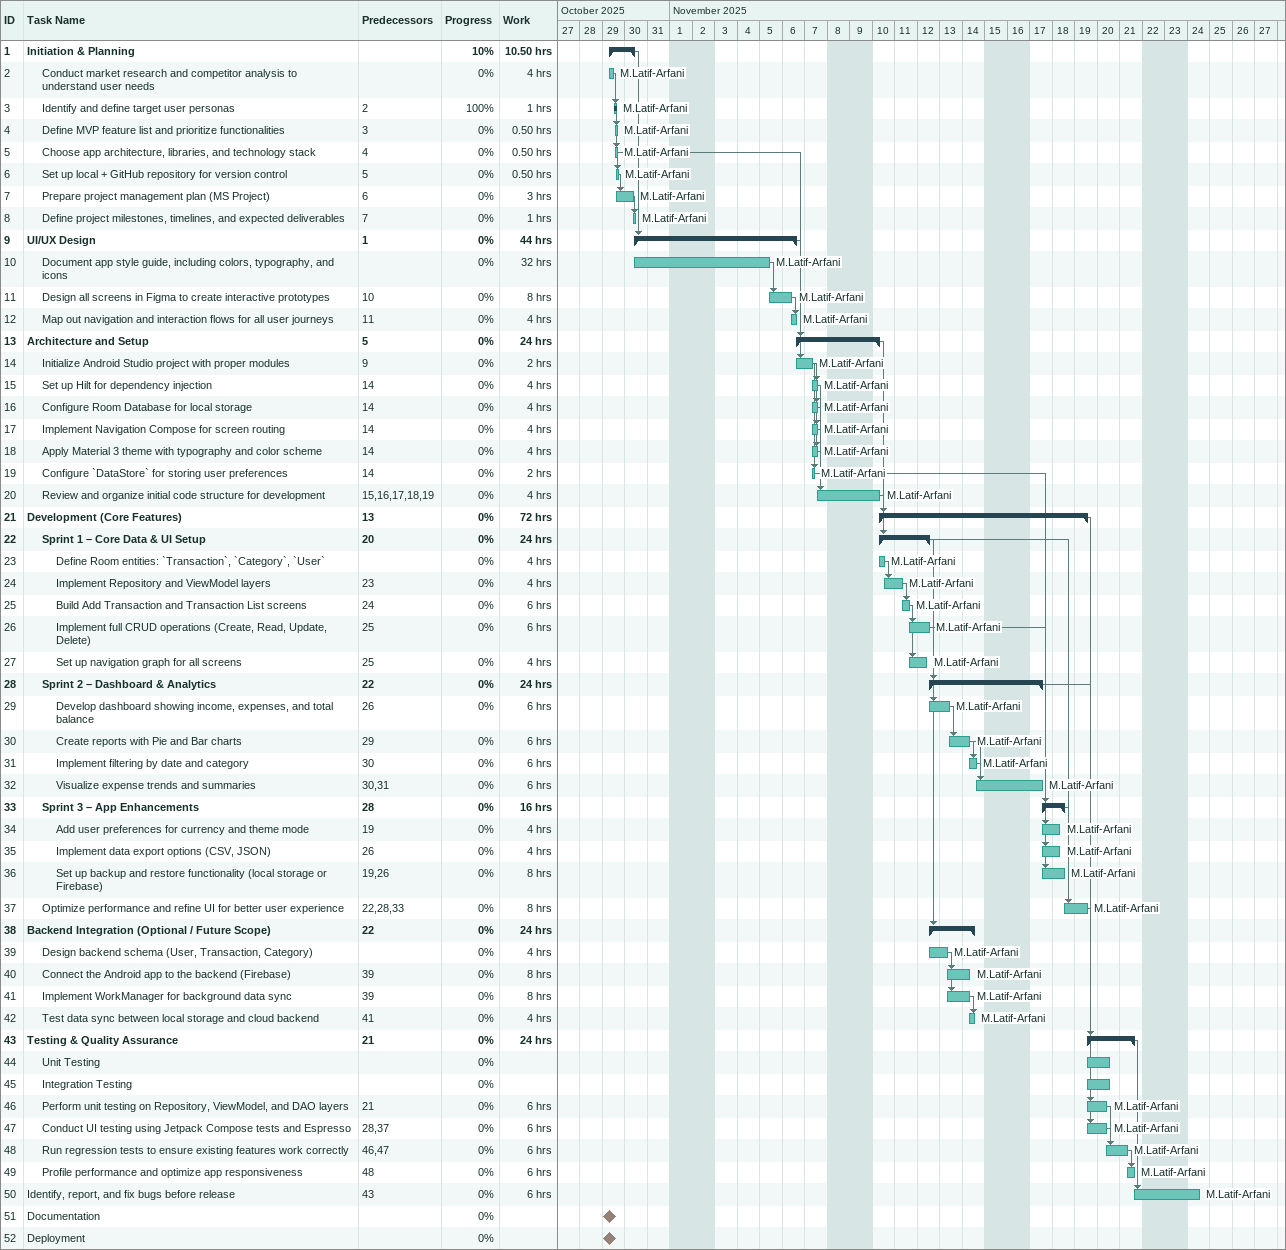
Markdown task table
| ID | Level | Task | Start | Finish | Predecessors | Resources | % complete | Work (h) |
|---|---|---|---|---|---|---|---|---|
| 1 | 1 | **Initiation & Planning** | 2025-10-29 | 2025-10-30 |  |  | 10 | 10.50 |
| 2 | 2 | Conduct market research and competitor analysis to understand user needs | 2025-10-29 | 2025-10-29 |  | M.Latif-Arfani | 0 | 4 |
| 3 | 2 | Identify and define target user personas | 2025-10-29 | 2025-10-29 | 2 | M.Latif-Arfani | 100 | 1 |
| 4 | 2 | Define MVP feature list and prioritize functionalities | 2025-10-29 | 2025-10-29 | 3 | M.Latif-Arfani | 0 | 0.50 |
| 5 | 2 | Choose app architecture, libraries, and technology stack | 2025-10-29 | 2025-10-29 | 4 | M.Latif-Arfani | 0 | 0.50 |
| 6 | 2 | Set up local + GitHub repository for version control | 2025-10-29 | 2025-10-29 | 5 | M.Latif-Arfani | 0 | 0.50 |
| 7 | 2 | Prepare project management plan (MS Project) | 2025-10-29 | 2025-10-30 | 6 | M.Latif-Arfani | 0 | 3 |
| 8 | 2 | Define project milestones, timelines, and expected deliverables | 2025-10-30 | 2025-10-30 | 7 | M.Latif-Arfani | 0 | 1 |
| 9 | 1 | **UI/UX Design** | 2025-10-30 | 2025-11-06 | 1 |  | 0 | 44 |
| 10 | 2 | Document app style guide, including colors, typography, and icons | 2025-10-30 | 2025-11-05 |  | M.Latif-Arfani | 0 | 32 |
| 11 | 2 | Design all screens in Figma to create interactive prototypes | 2025-11-05 | 2025-11-06 | 10 | M.Latif-Arfani | 0 | 8 |
| 12 | 2 | Map out navigation and interaction flows for all user journeys | 2025-11-06 | 2025-11-06 | 11 | M.Latif-Arfani | 0 | 4 |
| 13 | 1 | **Architecture and Setup** | 2025-11-06 | 2025-11-10 | 5 |  | 0 | 24 |
| 14 | 2 | Initialize Android Studio project with proper modules | 2025-11-06 | 2025-11-07 | 9 | M.Latif-Arfani | 0 | 2 |
| 15 | 2 | Set up Hilt for dependency injection | 2025-11-07 | 2025-11-07 | 14 | M.Latif-Arfani | 0 | 4 |
| 16 | 2 | Configure Room Database for local storage | 2025-11-07 | 2025-11-07 | 14 | M.Latif-Arfani | 0 | 4 |
| 17 | 2 | Implement Navigation Compose for screen routing | 2025-11-07 | 2025-11-07 | 14 | M.Latif-Arfani | 0 | 4 |
| 18 | 2 | Apply Material 3 theme with typography and color scheme | 2025-11-07 | 2025-11-07 | 14 | M.Latif-Arfani | 0 | 4 |
| 19 | 2 | Configure `DataStore` for storing user preferences | 2025-11-07 | 2025-11-07 | 14 | M.Latif-Arfani | 0 | 2 |
| 20 | 2 | Review and organize initial code structure for development | 2025-11-07 | 2025-11-10 | 15, 16, 17, 18, 19 | M.Latif-Arfani | 0 | 4 |
| 21 | 1 | **Development (Core Features)** | 2025-11-10 | 2025-11-19 | 13 |  | 0 | 72 |
| 22 | 2 | **Sprint 1 – Core Data & UI Setup** | 2025-11-10 | 2025-11-12 | 20 |  | 0 | 24 |
| 23 | 3 | Define Room entities: `Transaction`, `Category`, `User` | 2025-11-10 | 2025-11-10 |  | M.Latif-Arfani | 0 | 4 |
| 24 | 3 | Implement Repository and ViewModel layers | 2025-11-10 | 2025-11-11 | 23 | M.Latif-Arfani | 0 | 4 |
| 25 | 3 | Build Add Transaction and Transaction List screens | 2025-11-11 | 2025-11-11 | 24 | M.Latif-Arfani | 0 | 6 |
| 26 | 3 | Implement full CRUD operations (Create, Read, Update, Delete) | 2025-11-11 | 2025-11-12 | 25 | M.Latif-Arfani | 0 | 6 |
| 27 | 3 | Set up navigation graph for all screens | 2025-11-11 | 2025-11-12 | 25 | M.Latif-Arfani | 0 | 4 |
| 28 | 2 | **Sprint 2 – Dashboard & Analytics** | 2025-11-12 | 2025-11-17 | 22 |  | 0 | 24 |
| 29 | 3 | Develop dashboard showing income, expenses, and total balance | 2025-11-12 | 2025-11-13 | 26 | M.Latif-Arfani | 0 | 6 |
| 30 | 3 | Create reports with Pie and Bar charts | 2025-11-13 | 2025-11-14 | 29 | M.Latif-Arfani | 0 | 6 |
| 31 | 3 | Implement filtering by date and category | 2025-11-14 | 2025-11-14 | 30 | M.Latif-Arfani | 0 | 6 |
| 32 | 3 | Visualize expense trends and summaries | 2025-11-14 | 2025-11-17 | 30, 31 | M.Latif-Arfani | 0 | 6 |
| 33 | 2 | **Sprint 3 – App Enhancements** | 2025-11-17 | 2025-11-18 | 28 |  | 0 | 16 |
| 34 | 3 | Add user preferences for currency and theme mode | 2025-11-17 | 2025-11-18 | 19 | M.Latif-Arfani | 0 | 4 |
| 35 | 3 | Implement data export options (CSV, JSON) | 2025-11-17 | 2025-11-18 | 26 | M.Latif-Arfani | 0 | 4 |
| 36 | 3 | Set up backup and restore functionality (local storage or Firebase) | 2025-11-17 | 2025-11-18 | 19, 26 | M.Latif-Arfani | 0 | 8 |
| 37 | 2 | Optimize performance and refine UI for better user experience | 2025-11-18 | 2025-11-19 | 22, 28, 33 | M.Latif-Arfani | 0 | 8 |
| 38 | 1 | **Backend Integration (Optional / Future Scope)** | 2025-11-12 | 2025-11-14 | 22 |  | 0 | 24 |
| 39 | 2 | Design backend schema (User, Transaction, Category) | 2025-11-12 | 2025-11-13 |  | M.Latif-Arfani | 0 | 4 |
| 40 | 2 | Connect the Android app to the backend (Firebase) | 2025-11-13 | 2025-11-14 | 39 | M.Latif-Arfani | 0 | 8 |
| 41 | 2 | Implement WorkManager for background data sync | 2025-11-13 | 2025-11-14 | 39 | M.Latif-Arfani | 0 | 8 |
| 42 | 2 | Test data sync between local storage and cloud backend | 2025-11-14 | 2025-11-14 | 41 | M.Latif-Arfani | 0 | 4 |
| 43 | 1 | **Testing & Quality Assurance** | 2025-11-19 | 2025-11-21 | 21 |  | 0 | 24 |
| 44 | 2 | Unit Testing | 2025-11-19 | 2025-11-20 |  |  | 0 |  |
| 45 | 2 | Integration Testing | 2025-11-19 | 2025-11-20 |  |  | 0 |  |
| 46 | 2 | Perform unit testing on Repository, ViewModel, and DAO layers | 2025-11-19 | 2025-11-20 | 21 | M.Latif-Arfani | 0 | 6 |
| 47 | 2 | Conduct UI testing using Jetpack Compose tests and Espresso | 2025-11-19 | 2025-11-20 | 28, 37 | M.Latif-Arfani | 0 | 6 |
| 48 | 2 | Run regression tests to ensure existing features work correctly | 2025-11-20 | 2025-11-21 | 46, 47 | M.Latif-Arfani | 0 | 6 |
| 49 | 2 | Profile performance and optimize app responsiveness | 2025-11-21 | 2025-11-21 | 48 | M.Latif-Arfani | 0 | 6 |
| 50 | 1 | Identify, report, and fix bugs before release | 2025-11-21 | 2025-11-24 | 43 | M.Latif-Arfani | 0 | 6 |
| 51 | 1 | Documentation (milestone) | 2025-10-29 | 2025-10-29 |  |  | 0 |  |
| 52 | 1 | Deployment (milestone) | 2025-10-29 | 2025-10-29 |  |  | 0 |  |
